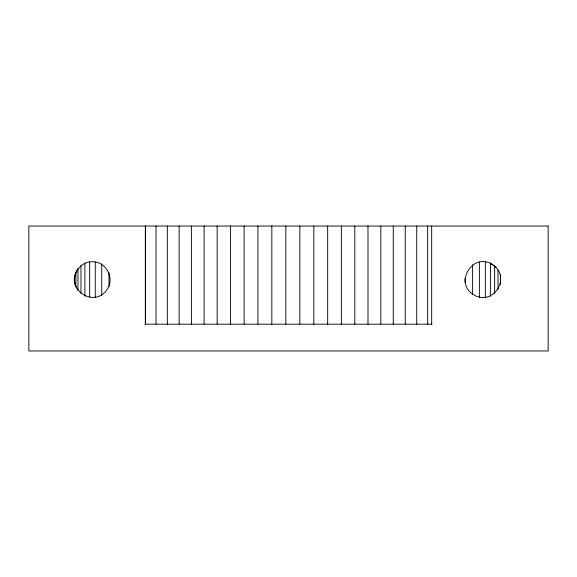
<?xml version="1.0" encoding="UTF-8"?>
<svg xmlns="http://www.w3.org/2000/svg" width="577" height="577" viewBox="0 0 577 577"><rect width="100%" height="100%" fill="white"/><g stroke="black" fill="none" stroke-linecap="round" stroke-linejoin="round"><path stroke-width="0.87" d="M74.397 282.254L74.397 276.902M76.582 287.93C70.026 276.772 79.381 261.338 92.27 261.734C105.461 261.338 114.664 277.277 107.726 288.5C95.544 309.041 65.569 290.173 76.82 270.656M145.029 324.187L432 324.187M490.291 263.523C512.463 273.678 495.254 306.942 473.955 294.998C453.825 283.365 472.166 252.286 492.109 264.23M491.929 264.158L496.256 267.692M500.447 274.666L500.447 284.569M497.994 270.166L497.994 289.971M494.648 265.658L494.648 293.578M490.414 262.961L490.414 296.275M485.315 262.059L485.315 297.177M479.372 262.059L479.372 297.177M472.613 264.764L472.613 294.479M465.062 278.265L465.062 282.773M431.683 226.04L431.683 324.187M427.687 226.04L427.687 324.187M416.745 226.04L416.745 324.187M405.256 226.04L405.256 324.187M393.262 226.04L393.262 324.187M380.827 226.04L380.827 324.187M367.989 226.04L367.989 324.187M354.812 226.04L354.812 324.187M341.353 226.04L341.353 324.187M327.671 226.04L327.671 324.187M313.816 226.04L313.816 324.187M299.852 226.04L299.852 324.187M285.846 226.04L285.846 324.187M271.846 226.04L271.846 324.187M257.919 226.04L257.919 324.187M244.121 226.04L244.121 324.187M230.512 226.04L230.512 324.187M217.154 226.04L217.154 324.187M204.107 226.04L204.107 324.187M191.413 226.04L191.413 324.187M179.137 226.04L179.137 324.187M167.33 226.04L167.33 324.187M156.042 226.04L156.042 324.187M145.476 226.04L145.476 324.187M145.317 226.04L145.317 324.187M108.981 272.863L108.981 286.372M101.732 263.862L101.732 295.374M95.277 262.059L95.277 297.177M89.659 262.059L89.659 297.177M84.884 262.961L84.884 296.275M80.982 265.658L80.982 293.578M77.967 268.363L77.967 290.873M75.854 272.863L75.854 286.372M74.657 277.364L74.657 281.872M548.15 226.04L28.85 226.04L28.85 350.96L548.15 350.96L548.15 226.04"/></g></svg>
